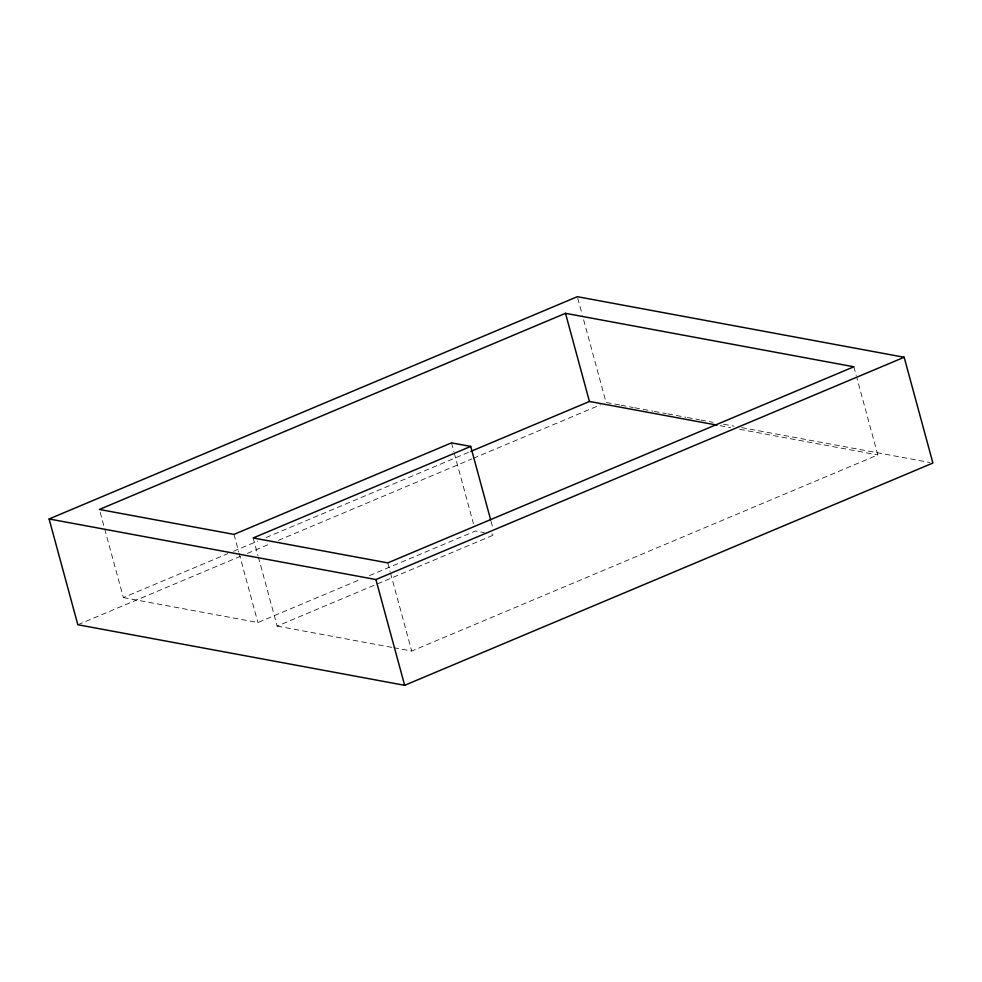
<?xml version="1.0" encoding="UTF-8"?>
<svg xmlns="http://www.w3.org/2000/svg" width="982" height="982" viewBox="0 0 982 982"><rect width="100%" height="100%" fill="white"/><g stroke="black" fill="none" stroke-linecap="round" stroke-linejoin="round"><path stroke-width="0.74" stroke-dasharray="4.91 3.68" d="M100.201 512.383L123.351 597.596L227.861 553.615M233.52 551.246L257.53 541.131M265.999 537.571L470.808 451.389M77.836 624.736L240.271 556.389M247.329 553.418L269.927 543.905M278.409 540.346L471.912 458.925M473.324 458.324L600.432 404.842M123.351 597.596L257.922 622.539L361.02 579.159M369.502 575.587L475.435 531.017L484.298 532.661M258.376 557.052L277.145 626.099L494.658 534.576L491.7 534.036M393.77 647.727L411.716 651.054L877.81 454.924L856.66 377.051M619.642 404.977L606.09 402.46L582.535 315.787M621.152 405.259L633.194 407.481M634.703 407.763L652.772 411.114M654.282 411.397L666.324 413.631M667.834 413.913L685.902 417.252M687.412 417.534L699.466 419.768M700.964 420.05L713.018 422.285M723.562 424.236L734.106 426.188M741.631 427.587L929.893 462.485M720.113 425.697L730.633 427.636M739.642 429.306L877.81 454.924M277.145 626.099L392.272 647.445M853.861 366.777L856.255 375.59M577.747 298.147L582.142 314.314M491.061 521.356L492.657 527.236M451.487 442.87L453.88 451.683M454.273 453.156L473.434 523.664M387.767 562.895L390.161 571.72M390.554 573.181L411.716 651.054M253.196 537.952L257.984 555.591M233.974 534.392L238.761 552.019M239.154 553.492L257.922 622.539"/><path stroke-width="1.47" d="M49.1 518.962L577.342 296.687L904.164 357.264L932.9 463.038L404.658 685.313L77.836 624.736L49.1 518.962L375.91 579.54L904.164 357.264M470.709 446.429L253.196 537.952L387.767 562.895L853.861 366.777L565.497 313.319L99.403 509.449L233.974 534.392L451.487 442.87L470.709 446.429L490.669 519.883M470.808 451.389L589.446 401.466L717.106 425.132M565.497 313.319L589.446 401.466M375.91 579.54L404.658 685.313"/></g></svg>
